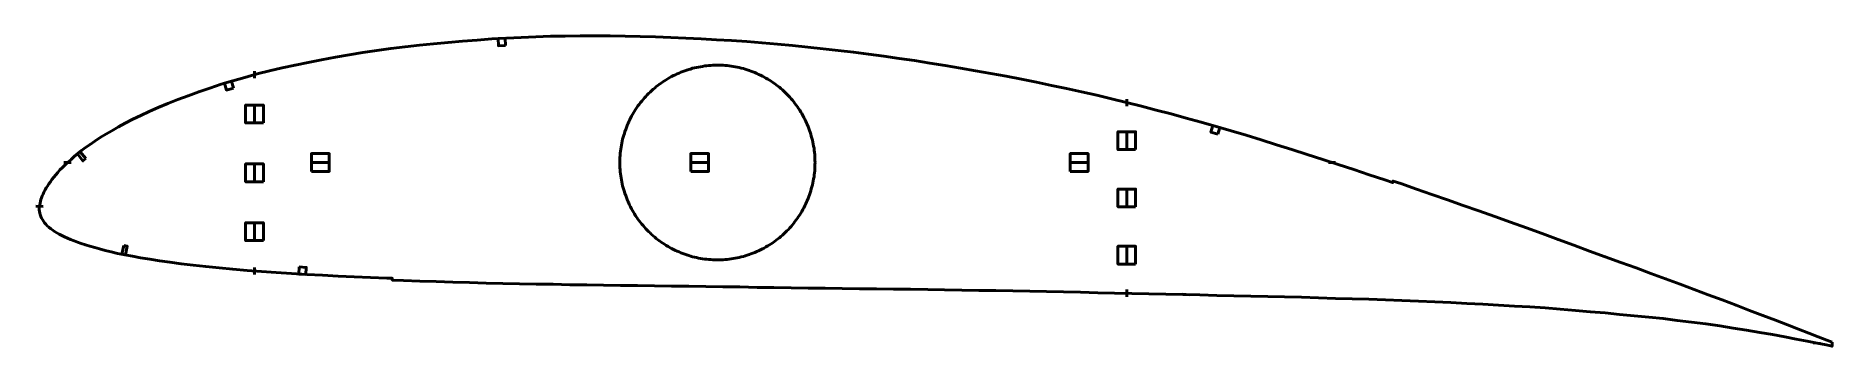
# Model space of a CAD drawing. Header units: metres. Extents: x -4 to 1006, y -3 to 171.
import ezdxf

# ---------------------------------------------------------------- set-up
doc = ezdxf.new("R2010")
doc.units = ezdxf.units.M
doc.layers.add('Layer', color=1, linetype='Continuous', lineweight=50)

msp = doc.modelspace()

# ---------------------------------------------------------------- linework, layer by layer
at = {"layer": 'Layer'}
for p, q in [((119.3, 147.4), (119.3, 151.4)), ((379.3, 154.8), (379.3, 155.3)), ((119.3, 132.8), (119.3, 121.8)), ((609.3, 131.7), (609.3, 135.7)), ((609.3, 117.8), (609.3, 106.8)), ((16.2, 100), (12.2, 100)), ((119.3, 99.7), (119.3, 88.7)), ((161.8, 100), (150.8, 100)), ((324.5, 100), (324, 100)), ((374.9, 100), (363.9, 100)), ((434.2, 100), (434.7, 100)), ((588.1, 100), (577.1, 100)), ((722.6, 100), (726.6, 100)), ((609.3, 85.6), (609.3, 74.6)), ((0.5, 75.2), (-3.5, 75.5)), ((119.3, 66.6), (119.3, 55.6)), ((609.3, 53.4), (609.3, 42.4)), ((119.3, 41), (119.3, 37)), ((379.3, 45.2), (379.3, 44.7)), ((609.3, 28.5), (609.3, 24.5)), ((640.7, 25.9), (644.7, 25.6)), ((931.2, 27.4), (931.1, 26.9)), ((926.6, 10.7), (926.5, 10.2)), ((968.7, 13.2), (968.5, 12.7)), ((966.2, 4.7), (966.1, 4.2)), ((985.9, 1.1), (985.8, 0.6)), ((987.4, 6.1), (987.2, 5.6)), ((995, -1.4), (999, -1.7))]:
    msp.add_line(p, q, dxfattribs=at)
for points in [[(1005.5, -1.1), (1002.5, 0.1), (997.7, 2), (992.4, 4.1), (986.7, 6.3), (980.5, 8.7), (973.8, 11.3), (966.7, 14), (959.2, 16.8), (951.6, 19.7), (943.8, 22.7), (936, 25.5), (928.1, 28.5), (920.2, 31.5), (912, 34.6), (903.8, 37.6), (895.4, 40.7), (886.8, 43.8), (878.1, 47), (869.3, 50.2), (860.5, 53.5), (851.6, 56.7), (842.7, 60), (833.8, 63.2), (824.9, 66.4), (816, 69.6), (807.1, 72.8), (798.3, 75.9), (789.5, 79), (780.7, 82.1), (772, 85.1), (763.2, 88.2), (758.9, 89.6), (758.6, 88.7), (754.2, 90.2), (745.5, 93.1), (736.8, 96), (728.1, 98.9), (719.4, 101.7), (710.7, 104.5), (702, 107.3), (693.4, 110), (684.9, 112.7), (676.4, 115.3), (668, 117.8), (659.5, 120.3), (651.1, 122.7), (642.7, 125), (634.3, 127.3), (625.9, 129.5), (617.6, 131.7), (609.2, 133.8), (600.8, 135.8), (592.4, 137.8), (583.9, 139.7), (575.5, 141.6), (567, 143.4), (558.6, 145.2), (550.1, 146.9), (541.5, 148.5), (533, 150.1), (524.4, 151.6), (515.9, 153.1), (507.3, 154.6), (498.7, 155.9), (490.1, 157.3), (481.5, 158.5), (472.9, 159.8), (464.3, 160.9), (455.8, 162), (447.2, 163), (438.7, 164), (430.1, 164.9), (421.5, 165.8), (413, 166.6), (404.4, 167.3), (395.9, 168), (387.3, 168.6), (378.8, 169.1), (370.2, 169.6), (361.6, 170), (353.1, 170.4), (344.6, 170.7), (336, 170.9), (327.5, 171.1), (319.1, 171.2), (310.6, 171.2), (302.2, 171.2), (293.9, 171.1), (285.6, 171), (277.3, 170.7), (269.1, 170.4), (260.8, 170), (252.6, 169.5), (244.4, 168.9), (236.2, 168.3), (228, 167.6), (219.9, 166.8), (211.9, 166), (203.9, 165.1), (195.9, 164.1), (188, 163), (180.2, 161.8), (172.4, 160.6), (164.7, 159.2), (157, 157.8), (149.5, 156.3), (142.1, 154.8), (134.8, 153.2), (127.7, 151.5), (120.7, 149.8), (113.9, 147.9), (107.2, 146), (100.6, 144), (94.2, 141.9), (88, 139.8), (82, 137.6), (76.2, 135.4), (70.6, 133.2), (65.2, 130.9), (60.2, 128.7), (55.4, 126.5), (50.9, 124.3), (46.7, 122.1), (42.8, 120), (39.1, 117.9), (35.7, 115.9), (32.6, 114), (29.6, 112.1), (26.9, 110.2), (24.4, 108.4), (22.1, 106.7), (20, 105), (18, 103.3), (16.2, 101.7), (14.4, 100.2), (12.9, 98.7), (11.4, 97.2), (10, 95.8), (8.8, 94.4), (7.6, 93.1), (6.5, 91.8), (5.5, 90.5), (4.6, 89.2), (3.8, 88), (3, 86.8), (2.2, 85.7), (1.6, 84.6), (1, 83.4), (0.5, 82.3), (0, 81.2), (-0.4, 80.2), (-0.7, 79.2), (-1, 78.2), (-1.2, 77.2), (-1.4, 76.2), (-1.5, 75.2), (-1.6, 74.3), (-1.6, 73.4), (-1.5, 72.5), (-1.4, 71.6), (-1.1, 70.7), (-0.8, 69.7), (-0.4, 68.8), (0.1, 67.9), (0.7, 67), (1.3, 66.1), (2.1, 65.3), (2.9, 64.4), (3.8, 63.6), (4.8, 62.8), (5.9, 62), (7, 61.2), (8.3, 60.4), (9.6, 59.7), (11.1, 58.9), (12.6, 58.2), (14.3, 57.5), (16, 56.7), (17.9, 56), (19.9, 55.2), (22, 54.5), (24.3, 53.7), (26.8, 52.9), (29.5, 52.2), (32.3, 51.4), (35.4, 50.6), (38.8, 49.7), (42.4, 48.9), (46.4, 48.1), (50.7, 47.3), (55.3, 46.4), (60.4, 45.6), (65.9, 44.8), (71.8, 43.9), (78.1, 43.1), (84.8, 42.3), (91.9, 41.5), (99.4, 40.8), (107.1, 40), (115.1, 39.3), (123.3, 38.7), (131.5, 38.1), (140, 37.5), (148.6, 37), (157.4, 36.6), (166.3, 36.1), (175.3, 35.8), (184.4, 35.4), (193.6, 35), (196.7, 34.9), (196.7, 33.9), (202.9, 33.6), (212.1, 33.3), (221.4, 33), (230.7, 32.7), (240, 32.5), (249.4, 32.2), (258.8, 32), (268.2, 31.8), (277.6, 31.6), (287, 31.5), (296.4, 31.3), (305.9, 31.2), (315.4, 31), (324.9, 30.9), (334.5, 30.8), (344, 30.6), (353.6, 30.5), (363.2, 30.4), (372.8, 30.2), (382.4, 30.1), (392, 30), (401.6, 29.8), (411.1, 29.7), (420.7, 29.6), (430.3, 29.4), (439.9, 29.3), (449.5, 29.2), (459.1, 29), (468.7, 28.9), (478.3, 28.8), (487.9, 28.7), (497.5, 28.5), (507, 28.4), (516.6, 28.3), (526.2, 28.1), (535.7, 28), (545.3, 27.8), (554.8, 27.6), (564.3, 27.4), (573.8, 27.3), (583.4, 27), (593, 26.8), (602.5, 26.6), (612.1, 26.4), (621.7, 26.2), (631.2, 26), (640.8, 25.8), (650.4, 25.6), (659.9, 25.3), (669.5, 25.1), (679, 24.9), (688.5, 24.7), (698, 24.4), (707.5, 24.2), (717, 23.9), (726.5, 23.6), (736, 23.3), (745.3, 23.1), (754.6, 22.7), (763.9, 22.4), (773.1, 22.1), (782.3, 21.7), (791.3, 21.3), (800.3, 20.8), (809.3, 20.3), (818.2, 19.8), (827.1, 19.3), (835.8, 18.8), (844.3, 18.2), (852.8, 17.5), (861.3, 16.8), (869.7, 16.1), (878, 15.4), (886.2, 14.6), (894.4, 13.8), (902.6, 13), (910.6, 12.2), (918.6, 11.2), (926.6, 10.2), (934.6, 9.2), (942.4, 8.1), (950, 6.9), (957.5, 5.7), (965, 4.4), (972.1, 3.2), (979, 1.9), (985.4, 0.7), (991.5, -0.4), (997.1, -1.5), (1002.3, -2.6), (1005.5, -3.3)], [(434.2, 100), (434.1, 101.2), (434.1, 102.3), (434, 103.4), (434, 104.6), (433.8, 105.7), (433.7, 106.9), (433.6, 108), (433.4, 109.2), (433.2, 110.3), (432.9, 111.4), (432.7, 112.5), (432.4, 113.7), (432.1, 114.8), (431.8, 115.9), (431.5, 117), (431.1, 118.1), (430.7, 119.1), (430.3, 120.2), (429.8, 121.3), (429.4, 122.3), (428.9, 123.4), (428.4, 124.4), (427.9, 125.4), (427.3, 126.5), (426.8, 127.5), (426.2, 128.4), (425.6, 129.4), (424.9, 130.4), (424.3, 131.3), (423.6, 132.3), (422.9, 133.2), (422.2, 134.1), (421.5, 135), (420.7, 135.9), (420, 136.7), (419.2, 137.6), (418.4, 138.4), (417.6, 139.2), (416.8, 140), (415.9, 140.8), (415, 141.6), (414.2, 142.3), (413.3, 143), (412.3, 143.7), (411.4, 144.4), (410.5, 145.1), (409.5, 145.7), (408.6, 146.3), (407.6, 146.9), (406.6, 147.5), (405.6, 148.1), (404.6, 148.6), (403.5, 149.1), (402.5, 149.6), (401.4, 150.1), (400.4, 150.6), (399.3, 151), (398.2, 151.4), (397.2, 151.8), (396.1, 152.1), (395, 152.5), (393.9, 152.8), (392.7, 153.1), (391.6, 153.4), (390.5, 153.6), (389.4, 153.8), (388.2, 154), (387.1, 154.2), (385.9, 154.4), (384.8, 154.5), (383.7, 154.6), (382.5, 154.7), (381.4, 154.7), (380.2, 154.7), (379.1, 154.8), (377.9, 154.7), (376.8, 154.7), (375.6, 154.6), (374.5, 154.5), (373.3, 154.4), (372.2, 154.3), (371, 154.1), (369.9, 153.9), (368.8, 153.7), (367.6, 153.5), (366.5, 153.2), (365.4, 153), (364.3, 152.6), (363.2, 152.3), (362.1, 152), (361, 151.6), (359.9, 151.2), (358.8, 150.8), (357.8, 150.3), (356.7, 149.9), (355.7, 149.4), (354.6, 148.9), (353.6, 148.3), (352.6, 147.8), (351.6, 147.2), (350.6, 146.6), (349.6, 146), (348.7, 145.4), (347.7, 144.7), (346.8, 144.1), (345.9, 143.4), (345, 142.7), (344.1, 141.9), (343.2, 141.2), (342.4, 140.4), (341.5, 139.6), (340.7, 138.8), (339.9, 138), (339.1, 137.2), (338.3, 136.3), (337.6, 135.4), (336.8, 134.6), (336.1, 133.7), (335.4, 132.7), (334.7, 131.8), (334.1, 130.9), (333.4, 129.9), (332.8, 128.9), (332.2, 128), (331.6, 127), (331.1, 126), (330.5, 124.9), (330, 123.9), (329.5, 122.9), (329.1, 121.8), (328.6, 120.8), (328.2, 119.7), (327.8, 118.6), (327.4, 117.5), (327.1, 116.4), (326.7, 115.3), (326.4, 114.2), (326.1, 113.1), (325.9, 112), (325.6, 110.9), (325.4, 109.7), (325.2, 108.6), (325, 107.5), (324.9, 106.3), (324.8, 105.2), (324.7, 104), (324.6, 102.9), (324.6, 101.7), (324.5, 100.6), (324.5, 99.4), (324.6, 98.3), (324.6, 97.1), (324.7, 96), (324.8, 94.8), (324.9, 93.7), (325, 92.5), (325.2, 91.4), (325.4, 90.3), (325.6, 89.1), (325.9, 88), (326.1, 86.9), (326.4, 85.8), (326.7, 84.7), (327.1, 83.6), (327.4, 82.5), (327.8, 81.4), (328.2, 80.3), (328.6, 79.2), (329.1, 78.2), (329.5, 77.1), (330, 76.1), (330.5, 75.1), (331.1, 74), (331.6, 73), (332.2, 72), (332.8, 71.1), (333.4, 70.1), (334.1, 69.1), (334.7, 68.2), (335.4, 67.3), (336.1, 66.3), (336.8, 65.4), (337.6, 64.6), (338.3, 63.7), (339.1, 62.8), (339.9, 62), (340.7, 61.2), (341.5, 60.4), (342.4, 59.6), (343.2, 58.8), (344.1, 58.1), (345, 57.3), (345.9, 56.6), (346.8, 55.9), (347.7, 55.3), (348.7, 54.6), (349.6, 54), (350.6, 53.4), (351.6, 52.8), (352.6, 52.2), (353.6, 51.7), (354.6, 51.1), (355.7, 50.6), (356.7, 50.1), (357.8, 49.7), (358.8, 49.2), (359.9, 48.8), (361, 48.4), (362.1, 48), (363.2, 47.7), (364.3, 47.4), (365.4, 47), (366.5, 46.8), (367.6, 46.5), (368.8, 46.3), (369.9, 46.1), (371, 45.9), (372.2, 45.7), (373.3, 45.6), (374.5, 45.5), (375.6, 45.4), (376.8, 45.3), (377.9, 45.3), (379.1, 45.2), (380.2, 45.3), (381.4, 45.3), (382.5, 45.3), (383.7, 45.4), (384.8, 45.5), (385.9, 45.6), (387.1, 45.8), (388.2, 46), (389.4, 46.2), (390.5, 46.4), (391.6, 46.6), (392.7, 46.9), (393.9, 47.2), (395, 47.5), (396.1, 47.9), (397.2, 48.2), (398.2, 48.6), (399.3, 49), (400.4, 49.4), (401.4, 49.9), (402.5, 50.4), (403.5, 50.9), (404.6, 51.4), (405.6, 51.9), (406.6, 52.5), (407.6, 53.1), (408.6, 53.7), (409.5, 54.3), (410.5, 54.9), (411.4, 55.6), (412.3, 56.3), (413.3, 57), (414.2, 57.7), (415, 58.4), (415.9, 59.2), (416.8, 60), (417.6, 60.8), (418.4, 61.6), (419.2, 62.4), (420, 63.3), (420.7, 64.1), (421.5, 65), (422.2, 65.9), (422.9, 66.8), (423.6, 67.7), (424.3, 68.7), (424.9, 69.6), (425.6, 70.6), (426.2, 71.6), (426.8, 72.5), (427.3, 73.5), (427.9, 74.6), (428.4, 75.6), (428.9, 76.6), (429.4, 77.7), (429.8, 78.7), (430.3, 79.8), (430.7, 80.9), (431.1, 81.9), (431.5, 83), (431.8, 84.1), (432.1, 85.2), (432.4, 86.3), (432.7, 87.5), (432.9, 88.6), (433.2, 89.7), (433.4, 90.8), (433.6, 92), (433.7, 93.1), (433.8, 94.3), (434, 95.4), (434, 96.6), (434.1, 97.7), (434.1, 98.8), (434.2, 100)]]:
    msp.add_lwpolyline(points, close=True, dxfattribs=at)
for points in [[(260.3, 165.9), (256.3, 165.7), (256.1, 169.7), (260.1, 169.9), (260.3, 165.9)], [(107.4, 141.9), (103.6, 140.7), (102.4, 144.6), (106.3, 145.7), (107.4, 141.9)], [(124.3, 122.3), (114.3, 122.3), (114.3, 132.3), (124.3, 132.3), (124.3, 122.3)], [(614.3, 107.3), (604.3, 107.3), (604.3, 117.3), (614.3, 117.3), (614.3, 107.3)], [(660.4, 115.9), (656.6, 117), (657.7, 120.8), (661.5, 119.7), (660.4, 115.9)], [(24.5, 102.2), (22.9, 100.9), (19.8, 104.9), (21.4, 106.1), (24.5, 102.2)], [(151.3, 95), (151.3, 105), (161.3, 105), (161.3, 95), (151.3, 95)], [(364.4, 95), (364.4, 105), (374.4, 105), (374.4, 95), (364.4, 95)], [(577.6, 95), (577.6, 105), (587.6, 105), (587.6, 95), (577.6, 95)], [(124.3, 89.2), (114.3, 89.2), (114.3, 99.2), (124.3, 99.2), (124.3, 89.2)], [(614.3, 75.1), (604.3, 75.1), (604.3, 85.1), (614.3, 85.1), (614.3, 75.1)], [(124.3, 56.1), (114.3, 56.1), (114.3, 66.1), (124.3, 66.1), (124.3, 56.1)], [(45.9, 53.3), (47.8, 52.9), (46.8, 48), (44.8, 48.4), (45.9, 53.3)], [(614.3, 42.9), (604.3, 42.9), (604.3, 52.9), (614.3, 52.9), (614.3, 42.9)], [(144.4, 41.3), (148.4, 41), (148.2, 37.1), (144.2, 37.3), (144.4, 41.3)]]:
    msp.add_lwpolyline(points, dxfattribs=at)

doc.saveas('drawing.dxf')
